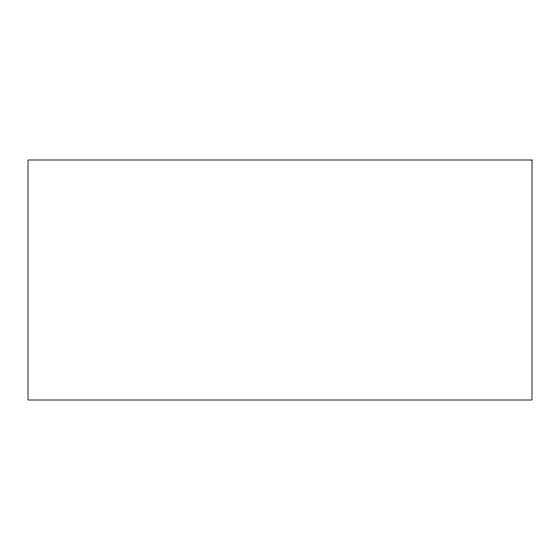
<?xml version="1.0" encoding="UTF-8"?>
<svg xmlns="http://www.w3.org/2000/svg" width="560" height="560" viewBox="0 0 560 560"><rect width="100%" height="100%" fill="white"/><g stroke="black" fill="none" stroke-linecap="round" stroke-linejoin="round"><path stroke-width="0.84" d="M532 159.999L28 159.999L28 400.001L532 400.001L532 159.999"/></g></svg>
